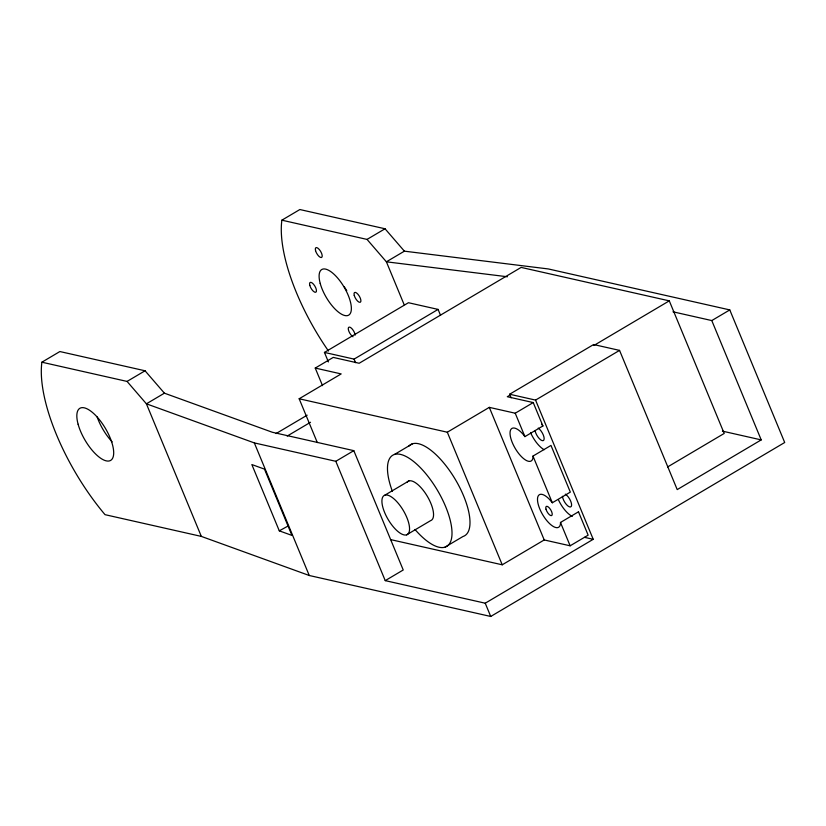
<?xml version="1.0" encoding="UTF-8"?>
<svg xmlns="http://www.w3.org/2000/svg" width="826" height="826" viewBox="0 0 826 826"><rect width="100%" height="100%" fill="white"/><g stroke="black" fill="none" stroke-linecap="round" stroke-linejoin="round"><path stroke-width="1.24" d="M41.878 362.201L59.875 351.546L145.056 370.781L164.405 393.176L272.332 432.256L353.807 450.655L403.233 569.981L385.236 580.626L335.81 461.3L254.336 442.912L146.409 403.821L127.059 381.426L41.878 362.201A126.171 49.044 59.4 0 0 105.036 514.67L201.327 536.404L309.254 575.495L490.727 616.464L784.7 442.499L729.781 309.915L548.309 268.946L404.389 251.166L386.392 261.811L367.043 239.416L281.862 220.181A126.171 49.044 59.4 0 0 328.49 351.04M281.862 220.181L299.859 209.536L385.04 228.771L404.389 251.166M127.059 381.426L145.056 370.781M367.043 239.416L385.04 228.771M164.405 393.176L146.409 403.821L201.327 536.404M328.397 361.943L324.453 352.423L408.447 302.719L438.079 309.409L440.547 315.356M322.522 385.639L315.243 368.066L333.239 357.41L359.165 363.264L521.144 267.407L669.287 300.86L724.206 433.444L667.625 466.927M324.453 352.423L354.086 359.114L438.079 309.409M317.308 442.571L299.167 398.772L341.169 373.92L315.243 368.066M276.09 433.557L307.169 415.168M287.2 436.066L310.514 422.272M335.81 461.3L353.807 450.655M394.456 454.465L412.453 443.81M511.118 397.802L509.632 394.239L593.626 344.535L619.552 350.389L677.217 489.601L761.211 439.897L711.785 320.571L672.983 311.805M299.167 398.772L447.31 432.215L489.302 407.363L515.228 413.217L533.235 402.572L542.919 425.968L524.923 436.624L522.858 434.011A18.915 7.351 59.4 0 0 510.107 431.853A18.915 7.351 59.4 0 0 520.246 455.374A18.915 7.351 59.4 0 0 533.007 457.532L532.987 456.076L550.983 445.42L570.322 492.11L552.326 502.766L549.538 499.451A18.915 7.351 59.4 0 0 537.499 498.904A18.915 7.351 59.4 0 0 548.495 522.517A18.915 7.351 59.4 0 0 560.524 523.065L560.482 522.466L578.479 511.81L588.143 535.155L570.147 545.8L544.22 539.946L502.229 564.798L390.491 539.574M509.528 395.406L507.309 396.717L533.235 402.572M593.842 345.505L669.287 300.86M509.632 394.239L535.558 400.094L619.552 350.389M384.906 495.146L408.901 480.938M711.785 320.571L729.781 309.915M406.568 534.856A22.694 8.828 59.4 0 0 397.771 502.714A22.694 8.828 59.4 0 0 382.872 507.432A22.694 8.828 59.4 0 0 406.568 534.856L430.563 520.659A22.694 8.828 59.4 0 0 426.846 495.507A22.694 8.828 59.4 0 0 407.042 482.322M445.007 547.132L463.014 536.487A52.967 20.588 59.4 0 0 455.043 478.977A52.967 20.588 59.4 0 0 408.829 446.143M385.236 580.626L485.234 603.207L593.223 539.306L535.558 400.094M279.291 530.839L291.939 535.413L264.485 469.127L251.837 464.542L279.291 530.839L288.16 525.966M507.381 276.762L386.392 261.811L404.131 304.649M722.409 431.131L761.211 439.897M584.581 537.354L593.223 539.306M541.546 424.234L542.919 425.968M515.228 413.217L524.923 436.624M532.987 456.076L552.326 502.766M560.482 522.466L570.147 545.8M489.302 407.363L544.22 539.946M447.31 432.215L502.229 564.798M485.234 603.207L490.727 616.464M354.086 359.114L355.562 362.686M254.336 442.912L309.254 575.495M578.479 511.81L578.53 512.419M352.991 336.74A5.679 2.21 59.4 0 1 348.407 329.811A5.679 2.21 59.4 0 1 351.029 327.86A5.679 2.21 59.4 0 1 355.159 335.129M346.744 290.628A26.484 10.294 59.4 0 1 344.277 286.736M112.15 441.848A30.263 11.771 59.4 0 1 97.138 416.913M565.314 494.144A7.568 2.943 59.4 0 1 571.427 503.385A7.568 2.943 59.4 0 1 567.937 505.987A7.568 2.943 59.4 0 1 562.434 496.292M538.242 428.105A7.568 2.943 59.4 0 1 543.973 437.099A7.568 2.943 59.4 0 1 540.865 439.979A7.568 2.943 59.4 0 1 535.134 430.986M572.315 516.364A18.915 7.351 59.4 0 1 558.5 499.947M392.391 491.336A52.967 20.588 59.4 0 1 409.459 458.471A52.967 20.588 59.4 0 1 451.884 530.034A52.967 20.588 59.4 0 1 414.993 529.476M544.148 449.716A18.915 7.351 59.4 0 1 530.529 432.514M320.199 283.38A26.484 10.294 59.4 0 0 347.829 315.511A26.484 10.294 59.4 0 0 337.7 278.094A26.484 10.294 59.4 0 0 320.199 283.38M315.553 250.66A5.679 2.21 59.4 0 0 321.479 257.516A5.679 2.21 59.4 0 0 319.28 249.483A5.679 2.21 59.4 0 0 315.553 250.66M354.251 295.45A5.679 2.21 59.4 0 0 360.177 302.316A5.679 2.21 59.4 0 0 357.968 294.273A5.679 2.21 59.4 0 0 354.251 295.45M309.802 285.424A5.679 2.21 59.4 0 0 315.728 292.28A5.679 2.21 59.4 0 0 313.529 284.237A5.679 2.21 59.4 0 0 309.802 285.424M78.109 424.244A30.263 11.771 59.4 0 0 109.703 460.825A30.263 11.771 59.4 0 0 97.974 417.956A30.263 11.771 59.4 0 0 78.109 424.244M546.007 509.219A5.297 2.055 59.4 0 0 551.541 515.62A5.297 2.055 59.4 0 0 549.486 508.114A5.297 2.055 59.4 0 0 546.007 509.219"/></g></svg>
